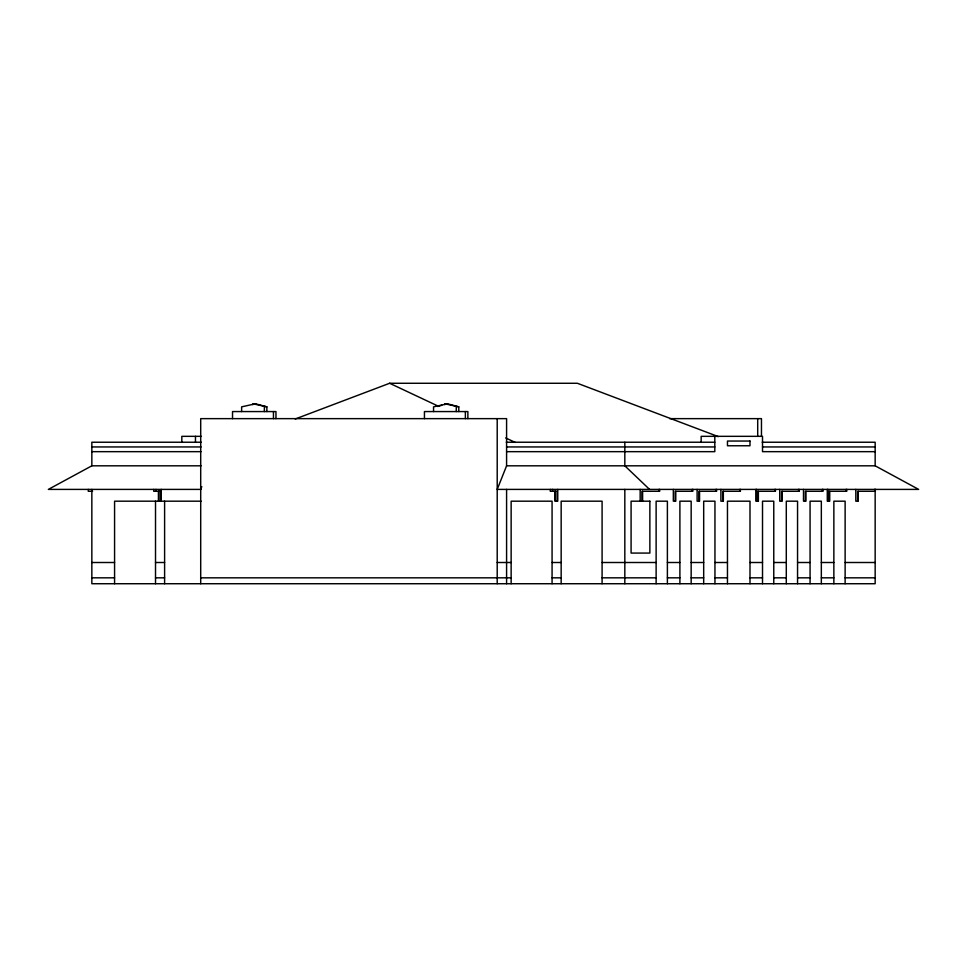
<?xml version="1.0" encoding="UTF-8"?>
<svg xmlns="http://www.w3.org/2000/svg" width="967" height="967" viewBox="0 0 967 967"><rect width="100%" height="100%" fill="white"/><g stroke="black" fill="none" stroke-linecap="round" stroke-linejoin="round"><path stroke-width="1.45" d="M200.701 489.399L201.801 486.619M506.587 465.816L497.207 489.399L918.65 489.399L875.159 465.816L506.587 465.816L506.587 418.638L200.701 418.638L200.701 583.73M201.1 465.816L91.841 465.816L48.35 489.399L201.1 489.399M295.225 419.001L389.628 383.27L577.372 383.27L718.263 436.601M266.868 411.567L266.868 406.853L255.493 403.783L241.629 406.853L241.629 411.567M252.653 404.557L255.493 403.783M458.781 411.567L458.781 406.853L447.407 403.783L433.542 406.853L433.542 411.567M437.459 406.466L441.726 405.318M444.566 404.557L447.407 403.783M252.991 403.783L266.868 406.853M444.905 403.783L458.781 406.853M669.635 418.638L761.464 418.638L761.464 436.335M201.426 436.335L181.82 436.335L181.82 442.233M201.329 442.233L91.841 442.233L91.841 465.816M506.261 442.233L714.806 442.233M762.189 442.233L875.159 442.233L875.159 465.816M91.841 446.947L201.1 446.947M506.587 446.947L714.806 446.947M762.516 446.947L875.159 446.947M91.841 451.662L201.1 451.662M506.587 451.662L714.806 451.662L714.806 436.335M875.159 451.662L762.516 451.662L762.516 436.335L701.16 436.335L701.16 442.233M92.566 491.284L88.299 491.284L88.299 489.399M201.148 501.184L114.577 501.184L114.577 583.73M91.841 562.504L114.577 562.504M155.518 562.504L164.608 562.504M497.207 562.504L511.144 562.504M552.072 562.504L561.162 562.504M602.09 562.504L656.122 562.504M667.387 562.504L679.898 562.504M691.163 562.504L703.686 562.504M714.951 562.504L727.462 562.504M749.993 562.504L762.516 562.504M773.769 562.504L786.292 562.504M797.557 562.504L810.068 562.504M821.334 562.504L833.856 562.504M845.122 562.504L875.159 562.504M91.841 577.831L114.577 577.831M155.518 577.831L164.608 577.831M200.701 577.831L511.144 577.831M552.072 577.831L561.162 577.831M602.09 577.831L656.122 577.831M667.387 577.831L679.898 577.831M691.163 577.831L703.686 577.831M714.951 577.831L727.462 577.831M749.993 577.831L762.516 577.831M773.769 577.831L786.292 577.831M797.557 577.831L810.068 577.831M821.334 577.831L833.856 577.831M845.122 577.831L875.159 577.831M389.628 383.27L438.788 406.418M505.705 437.942L515.254 442.439M649.558 489.399L624.827 465.816L624.827 442.233M875.316 489.399L875.316 491.284L857.632 491.284L857.632 501.184M875.159 489.399L875.159 583.73L91.841 583.73L91.841 489.399M874.688 489.399L874.688 491.284M858.261 491.284L858.261 501.184L855.819 501.184L855.819 489.399M846.778 489.399L846.778 491.284L829.106 491.284L829.106 501.184M846.149 489.399L846.149 491.284M845.122 583.73L845.122 501.184L833.856 501.184L833.856 583.73M829.722 491.284L829.722 501.184L827.281 501.184L827.281 489.399M827.909 489.399L827.909 501.184M823.002 489.399L823.002 491.284L805.318 491.284L805.318 501.184M822.373 489.399L822.373 491.284M821.334 583.73L821.334 501.184L810.068 501.184L810.068 583.73M805.946 491.284L805.946 501.184L803.504 501.184L803.504 489.399M799.213 489.399L799.213 491.284L781.541 491.284L781.541 501.184M798.597 489.399L798.597 491.284M797.557 583.73L797.557 501.184L786.292 501.184L786.292 583.73M782.17 491.284L782.17 501.184L779.716 501.184L779.716 489.399M775.437 489.399L775.437 491.284L757.753 491.284L757.753 501.184M774.809 489.399L774.809 491.284M773.769 583.73L773.769 501.184L762.516 501.184L762.516 583.73M758.382 491.284L758.382 501.184L755.94 501.184L755.94 489.399M757.705 418.638L757.705 436.335M756.569 489.399L756.569 501.184M749.993 583.73L749.993 501.184L727.462 501.184L727.462 583.73M740.396 489.399L740.396 491.284L722.712 491.284L722.712 501.184M739.767 489.399L739.767 491.284M723.34 491.284L723.34 501.184L720.899 501.184L720.899 489.399M716.607 489.399L716.607 491.284L698.936 491.284L698.936 501.184M715.991 489.399L715.991 491.284M714.951 583.73L714.951 501.184L703.686 501.184L703.686 583.73M699.552 491.284L699.552 501.184L697.11 501.184L697.11 489.399M692.831 489.399L692.831 491.284L675.147 491.284L675.147 501.184M692.203 489.399L692.203 491.284M691.163 583.73L691.163 501.184L679.898 501.184L679.898 583.73M675.776 491.284L675.776 501.184L673.334 501.184L673.334 489.399M667.387 583.73L667.387 501.184L656.122 501.184L656.122 583.73M659.663 489.399L659.663 491.284L641.979 491.284L641.979 501.184M659.035 489.399L659.035 491.284M642.608 491.284L642.608 501.184M640.166 489.399L640.166 501.184M624.827 489.399L624.827 583.73M602.09 583.73L602.09 501.184L561.162 501.184L561.162 583.73M557.754 489.399L557.754 501.184L554.973 501.184L554.973 491.284M557.258 501.184L557.258 491.284L550.283 491.284L550.283 489.399M555.481 490.873L555.481 501.184M552.556 489.399L552.556 491.284M552.072 583.73L552.072 501.184L511.144 501.184L511.144 583.73M506.587 489.399L506.587 583.73M497.207 418.638L497.207 583.73M467.871 418.638L467.871 411.567L424.44 411.567L424.44 418.638M465.369 411.567L465.369 418.638M456.279 406.853L456.279 411.567M275.958 418.638L275.958 411.567L232.527 411.567L232.527 418.638M273.456 411.567L273.456 418.638M264.366 406.853L264.366 411.567M195.467 436.335L195.467 442.233M164.608 501.184L164.608 583.73M161.199 489.399L161.199 501.184M160.691 501.184L160.691 491.284L153.729 491.284L153.729 489.399M158.926 490.873L158.926 501.184M158.419 491.284L158.419 501.184M156.001 489.399L156.001 491.284M155.518 501.184L155.518 583.73M749.993 441.049L727.462 441.049L727.462 445.763L749.993 445.763L749.993 441.049M649.86 501.184L631.088 501.184L631.088 553.076L649.86 553.076L649.86 501.184"/></g></svg>
